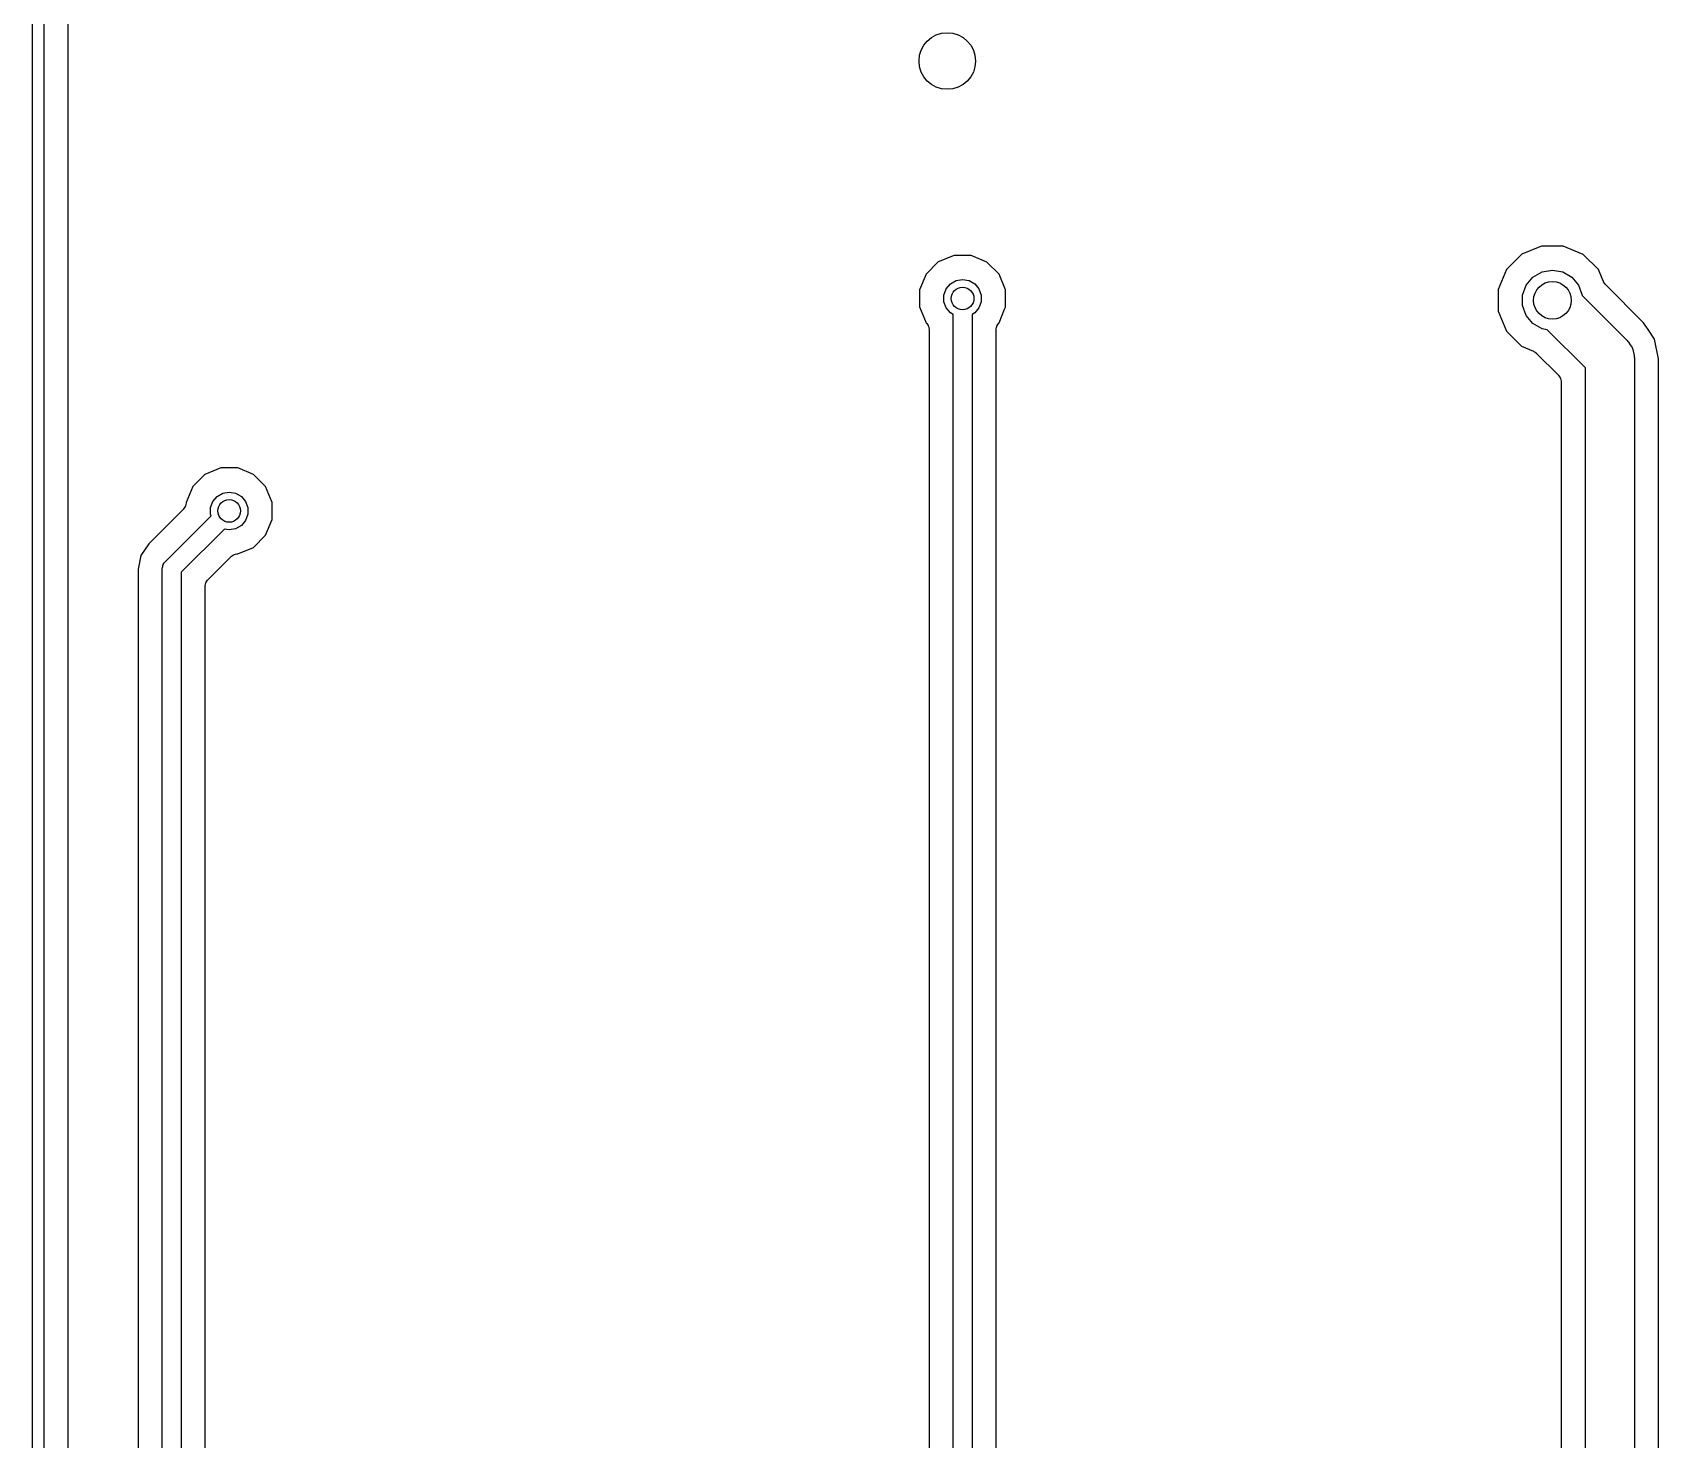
# Model space of a CAD drawing. Extents: x 25 to 125, y -125 to -25.
# Drawn here: x 24.93 to 46.49, y -63.37 to -44.71 of the extents above; entities that cross this region are included whole.
import ezdxf

# ---------------------------------------------------------------- set-up
doc = ezdxf.new("R2010")
doc.units = 0
doc.header["$MEASUREMENT"] = 0
doc.layers.add('BLACK', color=7, linetype='CONTINUOUS')

msp = doc.modelspace()

# ---------------------------------------------------------------- linework, layer by layer
at = {"layer": 'Black'}
for p, q in [((24.925, -125), (24.925, -25)), ((25.075, -25.075), (25.075, -124.925)), ((25.4, -66.9673), (25.4, -42.7004)), ((44.6777, -47.6493), (44.475, -47.8516)), ((44.9424, -47.5399), (44.6777, -47.6493)), ((45.2288, -47.5401), (44.9424, -47.5399)), ((45.4934, -47.65), (45.2288, -47.5401)), ((45.6957, -47.8527), (45.4934, -47.65)), ((36.9393, -47.7511), (36.7789, -47.9113)), ((37.1489, -47.6645), (36.9393, -47.7511)), ((37.3757, -47.6647), (37.1489, -47.6645)), ((37.5851, -47.7517), (37.3757, -47.6647)), ((37.7453, -47.9121), (37.5851, -47.7517)), ((44.475, -47.8516), (44.3651, -48.1162)), ((44.9477, -47.8827), (45.085, -47.8585)), ((45.085, -47.8585), (45.2223, -47.8827)), ((45.7435, -47.9682), (45.6957, -47.8527)), ((36.7789, -47.9113), (36.6919, -48.1207)), ((37.0445, -48.1091), (37.1005, -48.0424)), ((37.1005, -48.0424), (37.176, -47.9988)), ((37.176, -47.9988), (37.2618, -47.9836)), ((37.2618, -47.9836), (37.3476, -47.9988)), ((37.3476, -47.9988), (37.4231, -48.0424)), ((37.4231, -48.0424), (37.4791, -48.1091)), ((37.8319, -48.1217), (37.7453, -47.9121)), ((44.6896, -48.1903), (44.7373, -48.0592)), ((44.7373, -48.0592), (44.8269, -47.9524)), ((44.8269, -47.9524), (44.9477, -47.8827)), ((45.2223, -47.8827), (45.3431, -47.9524)), ((45.3431, -47.9524), (45.4327, -48.0592)), ((45.4327, -48.0592), (45.4804, -48.1903)), ((45.7606, -48.0097), (45.7435, -47.9682)), ((45.7622, -48.0121), (45.7606, -48.0097)), ((45.7629, -48.0149), (45.7622, -48.0121)), ((45.774, -48.0307), (45.7629, -48.0149)), ((45.7843, -48.047), (45.774, -48.0307)), ((45.7866, -48.0487), (45.7843, -48.047)), ((45.7882, -48.051), (45.7866, -48.0487)), ((46.2942, -48.5571), (45.7882, -48.051)), ((36.6919, -48.1207), (36.6917, -48.3475)), ((37.0147, -48.191), (37.0445, -48.1091)), ((37.0147, -48.2782), (37.0147, -48.191)), ((37.0445, -48.3601), (37.0147, -48.2782)), ((37.4791, -48.1091), (37.5089, -48.191)), ((37.5089, -48.2782), (37.4791, -48.3601)), ((37.5089, -48.191), (37.5089, -48.2782)), ((37.8317, -48.3485), (37.8319, -48.1217)), ((44.3651, -48.1162), (44.3649, -48.4026)), ((44.6896, -48.3297), (44.6896, -48.1903)), ((45.4804, -48.1903), (45.4804, -48.1958)), ((45.4804, -48.1958), (46.0768, -48.7922)), ((36.6917, -48.3475), (36.7783, -48.5571)), ((37.1005, -48.4268), (37.0445, -48.3601)), ((37.1368, -48.4478), (37.1005, -48.4268)), ((37.1368, -88.4926), (37.1368, -48.4478)), ((37.4231, -48.4268), (37.3868, -48.4478)), ((37.3868, -48.4478), (37.3868, -88.5444)), ((37.4791, -48.3601), (37.4231, -48.4268)), ((37.7447, -48.5579), (37.819, -48.379)), ((37.819, -48.379), (37.8317, -48.3485)), ((37.819, -48.379), (37.819, -48.379)), ((44.3649, -48.4026), (44.4743, -48.6673)), ((44.7373, -48.4608), (44.6896, -48.3297)), ((44.8269, -48.5676), (44.7373, -48.4608)), ((36.7783, -48.5571), (36.7797, -48.5584)), ((36.7797, -48.5584), (36.7828, -48.563)), ((36.7828, -48.563), (36.7871, -48.5665)), ((36.7871, -48.5665), (36.7954, -48.581)), ((36.7954, -48.581), (36.8049, -48.5946)), ((36.8049, -48.5946), (36.8064, -48.5999)), ((36.8064, -48.5999), (36.8091, -48.6047)), ((36.8091, -48.6047), (36.812, -48.6211)), ((36.812, -48.6211), (36.8163, -48.6372)), ((36.8163, -48.6372), (36.8158, -48.6427)), ((36.8158, -48.6427), (36.8168, -48.6482)), ((36.8168, -48.6482), (36.8168, -88.3075)), ((37.7068, -48.6484), (37.7078, -48.6429)), ((37.7068, -88.5319), (37.7068, -48.6484)), ((37.7073, -48.6373), (37.7116, -48.6213)), ((37.7078, -48.6429), (37.7073, -48.6373)), ((37.7116, -48.6213), (37.7145, -48.605)), ((37.7145, -48.605), (37.7173, -48.6001)), ((37.7173, -48.6001), (37.7187, -48.5947)), ((37.7187, -48.5947), (37.7282, -48.5811)), ((37.7282, -48.5811), (37.7365, -48.5668)), ((37.7365, -48.5668), (37.7408, -48.5632)), ((37.7408, -48.5632), (37.7441, -48.5586)), ((37.7441, -48.5586), (37.7447, -48.5579)), ((44.4743, -48.6673), (44.6766, -48.87)), ((44.9477, -48.6373), (44.8269, -48.5676)), ((45.0145, -48.6491), (44.9477, -48.6373)), ((45.522, -49.1566), (45.0145, -48.6491)), ((46.3546, -48.6475), (46.2942, -48.5571)), ((46.4406, -48.7761), (46.3546, -48.6475)), ((46.3546, -48.6475), (46.3546, -48.6475)), ((44.6766, -48.87), (44.835, -48.9358)), ((44.835, -48.9358), (44.8373, -48.9373)), ((44.8373, -48.9373), (44.84, -48.938)), ((44.84, -48.938), (44.8559, -48.9491)), ((44.8559, -48.9491), (44.8722, -48.9595)), ((46.0768, -48.7922), (46.085, -48.8039)), ((46.085, -48.8039), (46.096, -48.8131)), ((46.096, -48.8131), (46.1172, -48.8499)), ((46.1172, -48.8499), (46.1415, -48.8847)), ((46.1415, -48.8847), (46.1452, -48.8985)), ((46.1452, -48.8985), (46.1524, -48.9108)), ((46.1524, -48.9108), (46.1598, -48.9527)), ((46.1598, -48.9527), (46.1708, -48.9937)), ((46.492, -49.0345), (46.4406, -48.7761)), ((44.8722, -48.9595), (44.8739, -48.9617)), ((44.8739, -48.9617), (44.8761, -48.9633)), ((44.8761, -48.9633), (45.1648, -49.252)), ((45.522, -70.6381), (45.522, -49.1566)), ((46.1708, -48.9937), (46.1695, -49.0079)), ((46.1695, -49.0079), (46.172, -49.022)), ((46.172, -49.022), (46.172, -70.6381)), ((46.492, -70.5164), (46.492, -49.0345)), ((45.1648, -49.252), (45.168, -49.2565)), ((45.168, -49.2565), (45.1723, -49.2601)), ((45.1723, -49.2601), (45.1806, -49.2745)), ((45.1806, -49.2745), (45.1901, -49.2881)), ((45.1901, -49.2881), (45.1915, -49.2935)), ((45.1915, -49.2935), (45.1943, -49.2983)), ((45.1943, -49.2983), (45.1972, -49.3147)), ((45.1972, -49.3147), (45.2015, -49.3307)), ((45.2015, -49.3307), (45.201, -49.3363)), ((45.201, -49.3363), (45.202, -49.3418)), ((45.202, -49.3418), (45.202, -70.5165)), ((27.2111, -50.5705), (27.0507, -50.7307)), ((27.4207, -50.4839), (27.2111, -50.5705)), ((27.6475, -50.4841), (27.4207, -50.4839)), ((27.8569, -50.5711), (27.6475, -50.4841)), ((28.0171, -50.7315), (27.8569, -50.5711)), ((27.0507, -50.7307), (26.9637, -50.9401)), ((27.3163, -50.9285), (27.3723, -50.8618)), ((27.3723, -50.8618), (27.4478, -50.8182)), ((27.4478, -50.8182), (27.5336, -50.803)), ((27.5336, -50.803), (27.6194, -50.8182)), ((27.6194, -50.8182), (27.6949, -50.8618)), ((27.6949, -50.8618), (27.7509, -50.9285)), ((28.1037, -50.9411), (28.0171, -50.7315)), ((26.9265, -51.0318), (26.4658, -51.4925)), ((26.9297, -51.0272), (26.9265, -51.0318)), ((26.9339, -51.0237), (26.9297, -51.0272)), ((26.9423, -51.0093), (26.9339, -51.0237)), ((26.9518, -50.9956), (26.9423, -51.0093)), ((26.9532, -50.9903), (26.9518, -50.9956)), ((26.956, -50.9855), (26.9532, -50.9903)), ((26.9589, -50.9691), (26.956, -50.9855)), ((26.9632, -50.953), (26.9589, -50.9691)), ((26.9637, -50.9421), (26.9627, -50.9475)), ((26.9627, -50.9475), (26.9632, -50.953)), ((26.9637, -50.9401), (26.9637, -50.9421)), ((27.2865, -51.0104), (27.3163, -50.9285)), ((27.2865, -51.0976), (27.2865, -51.0104)), ((27.2936, -51.1172), (27.2865, -51.0976)), ((27.7509, -50.9285), (27.7807, -51.0104)), ((27.7807, -51.0976), (27.7509, -51.1795)), ((27.7807, -51.0104), (27.7807, -51.0976)), ((28.1035, -51.1679), (28.1037, -50.9411)), ((26.6832, -51.7276), (27.2936, -51.1172)), ((27.4705, -51.2938), (26.8966, -51.8678)), ((27.5336, -51.305), (27.4705, -51.2938)), ((27.6194, -51.2898), (27.5336, -51.305)), ((27.6949, -51.2462), (27.6194, -51.2898)), ((27.7509, -51.1795), (27.6949, -51.2462)), ((28.0165, -51.3773), (28.1035, -51.1679)), ((26.4658, -51.4925), (26.3628, -51.6467)), ((27.6465, -51.6241), (27.8561, -51.5375)), ((27.8561, -51.5375), (28.0165, -51.3773)), ((26.3628, -51.6467), (26.3266, -51.8285)), ((26.6583, -51.7632), (26.6677, -51.7498)), ((26.6677, -51.7498), (26.6758, -51.7357)), ((26.6758, -51.7357), (26.6801, -51.7321)), ((26.6801, -51.7321), (26.6832, -51.7276)), ((27.2538, -51.9631), (27.5556, -51.6613)), ((27.5556, -51.6613), (27.5602, -51.6581)), ((27.5602, -51.6581), (27.5639, -51.6537)), ((27.5639, -51.6537), (27.5782, -51.6455)), ((27.5782, -51.6455), (27.5918, -51.636)), ((27.5918, -51.636), (27.5972, -51.6345)), ((27.5972, -51.6345), (27.6021, -51.6317)), ((27.6021, -51.6317), (27.6184, -51.6289)), ((27.6184, -51.6289), (27.6344, -51.6246)), ((27.6344, -51.6246), (27.64, -51.6251)), ((27.64, -51.6251), (27.6455, -51.6241)), ((27.6455, -51.6241), (27.6465, -51.6241)), ((26.3266, -51.8285), (26.3266, -66.9304)), ((26.6466, -51.816), (26.6476, -51.8106)), ((26.6466, -95.2157), (26.6466, -51.816)), ((26.6471, -51.8051), (26.6513, -51.7893)), ((26.6476, -51.8106), (26.6471, -51.8051)), ((26.6513, -51.7893), (26.6541, -51.7732)), ((26.6541, -51.7732), (26.6569, -51.7685)), ((26.6569, -51.7685), (26.6583, -51.7632)), ((26.8966, -51.8678), (26.8966, -95.1639)), ((27.238, -51.9857), (27.2463, -51.9713)), ((27.2463, -51.9713), (27.2506, -51.9677)), ((27.2506, -51.9677), (27.2538, -51.9631)), ((27.2166, -52.0529), (27.2176, -52.0474)), ((27.2166, -74.4675), (27.2166, -52.0529)), ((27.2171, -52.0419), (27.2214, -52.0258)), ((27.2176, -52.0474), (27.2171, -52.0419)), ((27.2214, -52.0258), (27.2243, -52.0095)), ((27.2243, -52.0095), (27.2271, -52.0047)), ((27.2271, -52.0047), (27.2285, -51.9993)), ((27.2285, -51.9993), (27.238, -51.9857))]:
    msp.add_line(p, q, dxfattribs=at)
for centre, radius in [((37.0586, -45.085), 0.375), ((37.2618, -48.2346), 0.15), ((45.085, -48.26), 0.25), ((27.5336, -51.054), 0.15)]:
    msp.add_circle(centre, radius, dxfattribs=at)

doc.saveas('drawing.dxf')
